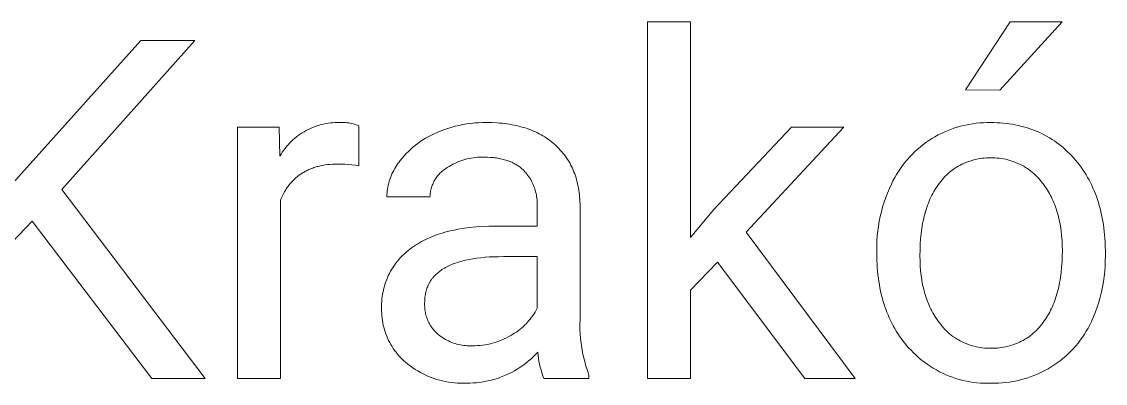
# Model space of a CAD drawing. Header units: millimetres. Extents: x -1480 to 5249, y -840 to 3860.
# Drawn here: x 4019.3 to 4223.7, y -309.5 to -241.4 of the extents above; entities that cross this region are included whole.
import ezdxf

# ---------------------------------------------------------------- set-up
doc = ezdxf.new("R2010")
doc.units = ezdxf.units.MM
doc.header["$MEASUREMENT"] = 0
doc.layers.add('Domyślny', color=7, linetype='Continuous', true_color=0x000000)

msp = doc.modelspace()

# ---------------------------------------------------------------- linework, layer by layer
at = {"layer": 'Domyślny', "color": 18, "lineweight": 15, "true_color": 0x000000}
for p, q in [((4137.32, -308.66), (4137.32, -241.45)), ((4137.32, -241.45), (4145.41, -241.45)), ((4145.41, -241.45), (4145.41, -282.09)), ((4197.27, -254.27), (4205.72, -241.44)), ((4215.51, -241.44), (4203.79, -254.3)), ((4205.72, -241.44), (4215.51, -241.44)), ((4013.43, -276.45), (4041.75, -244.95)), ((4051.9, -244.95), (4026.83, -273.06)), ((4041.75, -244.95), (4051.9, -244.95)), ((4203.79, -254.3), (4197.27, -254.27)), ((4059.96, -308.65), (4059.96, -261.31)), ((4059.96, -261.31), (4067.83, -261.31)), ((4067.83, -261.31), (4067.96, -266.77)), ((4073.31, -261.73), (4073.71, -261.54)), ((4073.71, -261.54), (4074.11, -261.37)), ((4074.11, -261.37), (4074.52, -261.21)), ((4074.52, -261.21), (4074.93, -261.06)), ((4074.93, -261.06), (4075.35, -260.93)), ((4075.35, -260.93), (4075.78, -260.82)), ((4075.78, -260.82), (4076.2, -260.72)), ((4076.2, -260.72), (4076.63, -260.63)), ((4076.63, -260.63), (4077.07, -260.56)), ((4077.07, -260.56), (4077.5, -260.5)), ((4077.5, -260.5), (4077.94, -260.46)), ((4077.94, -260.46), (4078.38, -260.44)), ((4078.38, -260.44), (4078.82, -260.43)), ((4078.82, -260.43), (4079.25, -260.43)), ((4079.25, -260.43), (4079.54, -260.42)), ((4079.54, -260.42), (4079.82, -260.42)), ((4079.82, -260.42), (4080.1, -260.43)), ((4080.1, -260.43), (4080.38, -260.45)), ((4080.38, -260.45), (4080.66, -260.48)), ((4080.66, -260.48), (4080.94, -260.51)), ((4080.94, -260.51), (4081.22, -260.56)), ((4081.22, -260.56), (4081.5, -260.62)), ((4081.5, -260.62), (4081.77, -260.68)), ((4081.77, -260.68), (4082.04, -260.76)), ((4082.04, -260.76), (4082.31, -260.84)), ((4082.31, -260.84), (4082.58, -260.94)), ((4082.58, -260.94), (4082.84, -261.04)), ((4082.84, -261.04), (4082.84, -268.57)), ((4098.88, -261.8), (4099.59, -261.56)), ((4099.59, -261.56), (4100.3, -261.34)), ((4100.3, -261.34), (4101.02, -261.14)), ((4101.02, -261.14), (4101.75, -260.97)), ((4101.75, -260.97), (4102.48, -260.82)), ((4102.48, -260.82), (4103.22, -260.69)), ((4103.22, -260.69), (4103.96, -260.59)), ((4103.96, -260.59), (4104.71, -260.51)), ((4104.71, -260.51), (4105.45, -260.46)), ((4105.45, -260.46), (4106.2, -260.43)), ((4106.2, -260.43), (4106.95, -260.43)), ((4106.95, -260.43), (4107.96, -260.44)), ((4107.96, -260.44), (4108.94, -260.49)), ((4108.94, -260.49), (4109.42, -260.53)), ((4109.42, -260.53), (4109.9, -260.57)), ((4109.9, -260.57), (4110.36, -260.62)), ((4110.36, -260.62), (4110.82, -260.68)), ((4110.82, -260.68), (4111.28, -260.75)), ((4111.28, -260.75), (4111.72, -260.83)), ((4111.72, -260.83), (4112.16, -260.91)), ((4112.16, -260.91), (4112.6, -261)), ((4112.6, -261), (4113.02, -261.1)), ((4113.02, -261.1), (4113.44, -261.21)), ((4113.44, -261.21), (4113.85, -261.33)), ((4113.85, -261.33), (4114.25, -261.45)), ((4114.25, -261.45), (4114.65, -261.58)), ((4114.65, -261.58), (4115.04, -261.72)), ((4149.75, -276.89), (4164.5, -261.3)), ((4174.33, -261.3), (4155.91, -281.08)), ((4164.5, -261.3), (4174.33, -261.3)), ((4194.64, -261.67), (4195.29, -261.44)), ((4195.29, -261.44), (4195.95, -261.24)), ((4195.95, -261.24), (4196.61, -261.06)), ((4196.61, -261.06), (4197.28, -260.91)), ((4197.28, -260.91), (4197.95, -260.77)), ((4197.95, -260.77), (4198.63, -260.66)), ((4198.63, -260.66), (4199.31, -260.57)), ((4199.31, -260.57), (4199.99, -260.5)), ((4199.99, -260.5), (4200.67, -260.46)), ((4200.67, -260.46), (4201.36, -260.43)), ((4201.36, -260.43), (4202.04, -260.43)), ((4202.04, -260.43), (4202.65, -260.44)), ((4202.65, -260.44), (4203.24, -260.46)), ((4203.24, -260.46), (4203.83, -260.49)), ((4203.83, -260.49), (4204.41, -260.54)), ((4204.41, -260.54), (4204.98, -260.6)), ((4204.98, -260.6), (4205.54, -260.67)), ((4205.54, -260.67), (4206.1, -260.75)), ((4206.1, -260.75), (4206.65, -260.85)), ((4206.65, -260.85), (4207.2, -260.96)), ((4207.2, -260.96), (4207.73, -261.09)), ((4207.73, -261.09), (4208.26, -261.22)), ((4208.26, -261.22), (4208.78, -261.37)), ((4208.78, -261.37), (4209.3, -261.53)), ((4209.3, -261.53), (4209.81, -261.71)), ((4070.42, -263.7), (4070.75, -263.41)), ((4070.75, -263.41), (4071.09, -263.14)), ((4071.09, -263.14), (4071.44, -262.87)), ((4071.44, -262.87), (4071.8, -262.62)), ((4071.8, -262.62), (4072.16, -262.37)), ((4072.16, -262.37), (4072.54, -262.15)), ((4072.54, -262.15), (4072.92, -261.93)), ((4072.92, -261.93), (4073.31, -261.73)), ((4094.93, -263.69), (4095.43, -263.39)), ((4095.43, -263.39), (4095.93, -263.1)), ((4095.93, -263.1), (4096.44, -262.84)), ((4096.44, -262.84), (4096.96, -262.59)), ((4096.96, -262.59), (4097.49, -262.35)), ((4097.49, -262.35), (4098.18, -262.06)), ((4098.18, -262.06), (4098.88, -261.8)), ((4115.04, -261.72), (4115.42, -261.87)), ((4115.42, -261.87), (4115.8, -262.03)), ((4115.8, -262.03), (4116.17, -262.19)), ((4116.17, -262.19), (4116.53, -262.36)), ((4116.53, -262.36), (4116.89, -262.54)), ((4116.89, -262.54), (4117.23, -262.73)), ((4117.23, -262.73), (4117.58, -262.93)), ((4117.58, -262.93), (4117.91, -263.13)), ((4117.91, -263.13), (4118.24, -263.34)), ((4118.24, -263.34), (4118.56, -263.57)), ((4118.56, -263.57), (4118.87, -263.79)), ((4190.36, -263.81), (4190.93, -263.44)), ((4190.93, -263.44), (4191.52, -263.09)), ((4191.52, -263.09), (4192.13, -262.77)), ((4192.13, -262.77), (4192.74, -262.46)), ((4192.74, -262.46), (4193.37, -262.17)), ((4193.37, -262.17), (4194, -261.91)), ((4194, -261.91), (4194.64, -261.67)), ((4209.81, -261.71), (4210.31, -261.9)), ((4210.31, -261.9), (4210.8, -262.1)), ((4210.8, -262.1), (4211.29, -262.32)), ((4211.29, -262.32), (4211.76, -262.54)), ((4211.76, -262.54), (4212.24, -262.79)), ((4212.24, -262.79), (4212.7, -263.04)), ((4212.7, -263.04), (4213.16, -263.31)), ((4213.16, -263.31), (4213.61, -263.59)), ((4213.61, -263.59), (4214.05, -263.88)), ((4068.42, -266.03), (4068.67, -265.67)), ((4068.67, -265.67), (4068.93, -265.31)), ((4068.93, -265.31), (4069.21, -264.97)), ((4069.21, -264.97), (4069.5, -264.64)), ((4069.5, -264.64), (4069.79, -264.32)), ((4069.79, -264.32), (4070.1, -264)), ((4070.1, -264), (4070.42, -263.7)), ((4092.22, -265.85), (4092.64, -265.45)), ((4092.64, -265.45), (4093.07, -265.07)), ((4093.07, -265.07), (4093.52, -264.7)), ((4093.52, -264.7), (4093.98, -264.35)), ((4093.98, -264.35), (4094.45, -264.01)), ((4094.45, -264.01), (4094.93, -263.69)), ((4118.87, -263.79), (4119.17, -264.03)), ((4119.17, -264.03), (4119.47, -264.27)), ((4119.47, -264.27), (4119.76, -264.53)), ((4119.76, -264.53), (4120.05, -264.79)), ((4120.05, -264.79), (4120.33, -265.05)), ((4120.33, -265.05), (4120.6, -265.32)), ((4120.6, -265.32), (4120.86, -265.6)), ((4120.86, -265.6), (4121.11, -265.88)), ((4187.69, -265.95), (4188.19, -265.48)), ((4188.19, -265.48), (4188.71, -265.04)), ((4188.71, -265.04), (4189.25, -264.61)), ((4189.25, -264.61), (4189.79, -264.2)), ((4189.79, -264.2), (4190.36, -263.81)), ((4214.05, -263.88), (4214.48, -264.19)), ((4214.48, -264.19), (4214.91, -264.51)), ((4214.91, -264.51), (4215.33, -264.84)), ((4215.33, -264.84), (4215.75, -265.19)), ((4215.75, -265.19), (4216.15, -265.54)), ((4216.15, -265.54), (4216.55, -265.92)), ((4067.96, -266.77), (4068.19, -266.4)), ((4068.19, -266.4), (4068.42, -266.03)), ((4090.45, -267.86), (4090.68, -267.57)), ((4090.68, -267.57), (4091.04, -267.12)), ((4091.04, -267.12), (4091.42, -266.68)), ((4091.42, -266.68), (4091.81, -266.26)), ((4091.81, -266.26), (4092.22, -265.85)), ((4102.08, -267.64), (4101.69, -267.78)), ((4102.46, -267.51), (4102.08, -267.64)), ((4102.85, -267.39), (4102.46, -267.51)), ((4103.25, -267.29), (4102.85, -267.39)), ((4103.64, -267.19), (4103.25, -267.29)), ((4104.04, -267.12), (4103.64, -267.19)), ((4104.44, -267.05), (4104.04, -267.12)), ((4104.85, -267), (4104.44, -267.05)), ((4105.26, -266.97), (4104.85, -267)), ((4105.66, -266.95), (4105.26, -266.97)), ((4106.07, -266.94), (4105.66, -266.95)), ((4106.48, -266.95), (4106.07, -266.94)), ((4107.08, -266.96), (4106.48, -266.95)), ((4107.67, -266.98), (4107.08, -266.96)), ((4107.96, -267.01), (4107.67, -266.98)), ((4108.24, -267.03), (4107.96, -267.01)), ((4108.52, -267.07), (4108.24, -267.03)), ((4108.8, -267.1), (4108.52, -267.07)), ((4109.06, -267.14), (4108.8, -267.1)), ((4109.33, -267.19), (4109.06, -267.14)), ((4109.59, -267.24), (4109.33, -267.19)), ((4109.84, -267.3), (4109.59, -267.24)), ((4110.09, -267.36), (4109.84, -267.3)), ((4110.34, -267.42), (4110.09, -267.36)), ((4110.58, -267.49), (4110.34, -267.42)), ((4110.82, -267.57), (4110.58, -267.49)), ((4111.05, -267.65), (4110.82, -267.57)), ((4111.27, -267.74), (4111.05, -267.65)), ((4111.5, -267.83), (4111.27, -267.74)), ((4121.11, -265.88), (4121.35, -266.17)), ((4121.35, -266.17), (4121.59, -266.47)), ((4121.59, -266.47), (4121.81, -266.77)), ((4121.81, -266.77), (4122.03, -267.08)), ((4122.03, -267.08), (4122.24, -267.39)), ((4122.24, -267.39), (4122.44, -267.71)), ((4122.44, -267.71), (4122.63, -268.03)), ((4185.84, -267.96), (4186.28, -267.43)), ((4186.28, -267.43), (4186.73, -266.92)), ((4186.73, -266.92), (4187.2, -266.42)), ((4187.2, -266.42), (4187.69, -265.95)), ((4198.1, -267.67), (4197.73, -267.8)), ((4198.49, -267.55), (4198.1, -267.67)), ((4198.87, -267.45), (4198.49, -267.55)), ((4199.26, -267.36), (4198.87, -267.45)), ((4199.65, -267.28), (4199.26, -267.36)), ((4200.05, -267.21), (4199.65, -267.28)), ((4200.45, -267.16), (4200.05, -267.21)), ((4200.84, -267.12), (4200.45, -267.16)), ((4201.24, -267.1), (4200.84, -267.12)), ((4201.64, -267.09), (4201.24, -267.1)), ((4202.04, -267.09), (4201.64, -267.09)), ((4202.45, -267.08), (4202.04, -267.09)), ((4202.86, -267.09), (4202.45, -267.08)), ((4203.26, -267.12), (4202.86, -267.09)), ((4203.67, -267.16), (4203.26, -267.12)), ((4204.07, -267.21), (4203.67, -267.16)), ((4204.47, -267.27), (4204.07, -267.21)), ((4204.87, -267.35), (4204.47, -267.27)), ((4205.27, -267.45), (4204.87, -267.35)), ((4205.66, -267.55), (4205.27, -267.45)), ((4206.05, -267.67), (4205.66, -267.55)), ((4206.43, -267.81), (4206.05, -267.67)), ((4216.55, -265.92), (4216.94, -266.3)), ((4216.94, -266.3), (4217.33, -266.7)), ((4217.33, -266.7), (4217.71, -267.11)), ((4217.71, -267.11), (4218.07, -267.54)), ((4218.07, -267.54), (4218.43, -267.97)), ((4072.53, -269.75), (4072.35, -269.85)), ((4072.7, -269.65), (4072.53, -269.75)), ((4072.88, -269.56), (4072.7, -269.65)), ((4073.06, -269.47), (4072.88, -269.56)), ((4073.24, -269.38), (4073.06, -269.47)), ((4073.42, -269.29), (4073.24, -269.38)), ((4073.61, -269.21), (4073.42, -269.29)), ((4073.8, -269.13), (4073.61, -269.21)), ((4073.99, -269.06), (4073.8, -269.13)), ((4074.19, -268.99), (4073.99, -269.06)), ((4074.39, -268.92), (4074.19, -268.99)), ((4074.59, -268.85), (4074.39, -268.92)), ((4074.79, -268.79), (4074.59, -268.85)), ((4074.99, -268.73), (4074.79, -268.79)), ((4075.2, -268.68), (4074.99, -268.73)), ((4075.41, -268.63), (4075.2, -268.68)), ((4075.62, -268.58), (4075.41, -268.63)), ((4076.05, -268.49), (4075.62, -268.58)), ((4076.5, -268.42), (4076.05, -268.49)), ((4076.95, -268.36), (4076.5, -268.42)), ((4077.41, -268.31), (4076.95, -268.36)), ((4077.88, -268.28), (4077.41, -268.31)), ((4078.36, -268.26), (4077.88, -268.28)), ((4078.85, -268.25), (4078.36, -268.26)), ((4079.52, -268.25), (4078.85, -268.25)), ((4080.19, -268.28), (4079.52, -268.25)), ((4080.85, -268.32), (4080.19, -268.28)), ((4081.52, -268.38), (4080.85, -268.32)), ((4082.18, -268.46), (4081.52, -268.38)), ((4082.84, -268.57), (4082.18, -268.46)), ((4089.11, -270.1), (4089.27, -269.76)), ((4089.27, -269.76), (4089.44, -269.43)), ((4089.44, -269.43), (4089.62, -269.1)), ((4089.62, -269.1), (4089.81, -268.78)), ((4089.81, -268.78), (4090.01, -268.47)), ((4090.01, -268.47), (4090.23, -268.16)), ((4090.23, -268.16), (4090.45, -267.86)), ((4098.48, -269.68), (4098.32, -269.84)), ((4098.65, -269.54), (4098.48, -269.68)), ((4098.83, -269.4), (4098.65, -269.54)), ((4099.01, -269.27), (4098.83, -269.4)), ((4099.2, -269.14), (4099.01, -269.27)), ((4099.53, -268.91), (4099.2, -269.14)), ((4099.87, -268.69), (4099.53, -268.91)), ((4100.23, -268.49), (4099.87, -268.69)), ((4100.58, -268.29), (4100.23, -268.49)), ((4100.95, -268.11), (4100.58, -268.29)), ((4101.32, -267.94), (4100.95, -268.11)), ((4101.69, -267.78), (4101.32, -267.94)), ((4111.71, -267.92), (4111.5, -267.83)), ((4111.93, -268.02), (4111.71, -267.92)), ((4112.13, -268.13), (4111.93, -268.02)), ((4112.34, -268.24), (4112.13, -268.13)), ((4112.54, -268.35), (4112.34, -268.24)), ((4112.73, -268.47), (4112.54, -268.35)), ((4112.92, -268.6), (4112.73, -268.47)), ((4113.1, -268.73), (4112.92, -268.6)), ((4113.28, -268.86), (4113.1, -268.73)), ((4113.46, -269.01), (4113.28, -268.86)), ((4113.63, -269.15), (4113.46, -269.01)), ((4113.8, -269.3), (4113.63, -269.15)), ((4113.96, -269.46), (4113.8, -269.3)), ((4114.17, -269.68), (4113.96, -269.46)), ((4114.37, -269.92), (4114.17, -269.68)), ((4122.63, -268.03), (4122.81, -268.37)), ((4122.81, -268.37), (4122.98, -268.7)), ((4122.98, -268.7), (4123.14, -269.05)), ((4123.14, -269.05), (4123.3, -269.4)), ((4123.3, -269.4), (4123.44, -269.75)), ((4123.44, -269.75), (4123.58, -270.11)), ((4184.28, -270.21), (4184.64, -269.63)), ((4184.64, -269.63), (4185.02, -269.06)), ((4185.02, -269.06), (4185.42, -268.5)), ((4185.42, -268.5), (4185.84, -267.96)), ((4194.28, -269.8), (4193.98, -270.06)), ((4194.59, -269.55), (4194.28, -269.8)), ((4194.91, -269.31), (4194.59, -269.55)), ((4195.24, -269.08), (4194.91, -269.31)), ((4195.57, -268.86), (4195.24, -269.08)), ((4195.92, -268.65), (4195.57, -268.86)), ((4196.27, -268.46), (4195.92, -268.65)), ((4196.62, -268.28), (4196.27, -268.46)), ((4196.98, -268.11), (4196.62, -268.28)), ((4197.35, -267.95), (4196.98, -268.11)), ((4197.73, -267.8), (4197.35, -267.95)), ((4206.81, -267.95), (4206.43, -267.81)), ((4207.19, -268.11), (4206.81, -267.95)), ((4207.56, -268.29), (4207.19, -268.11)), ((4207.92, -268.47), (4207.56, -268.29)), ((4208.27, -268.67), (4207.92, -268.47)), ((4208.62, -268.88), (4208.27, -268.67)), ((4208.96, -269.1), (4208.62, -268.88)), ((4209.3, -269.33), (4208.96, -269.1)), ((4209.62, -269.58), (4209.3, -269.33)), ((4209.94, -269.83), (4209.62, -269.58)), ((4218.43, -267.97), (4218.77, -268.41)), ((4218.77, -268.41), (4219.11, -268.86)), ((4219.11, -268.86), (4219.43, -269.32)), ((4219.43, -269.32), (4219.74, -269.79)), ((4219.74, -269.79), (4220.03, -270.26)), ((4070.06, -271.77), (4069.93, -271.92)), ((4070.2, -271.62), (4070.06, -271.77)), ((4070.34, -271.47), (4070.2, -271.62)), ((4070.48, -271.33), (4070.34, -271.47)), ((4070.62, -271.19), (4070.48, -271.33)), ((4070.76, -271.05), (4070.62, -271.19)), ((4070.91, -270.91), (4070.76, -271.05)), ((4071.06, -270.78), (4070.91, -270.91)), ((4071.21, -270.65), (4071.06, -270.78)), ((4071.37, -270.53), (4071.21, -270.65)), ((4071.53, -270.41), (4071.37, -270.53)), ((4071.69, -270.29), (4071.53, -270.41)), ((4071.85, -270.18), (4071.69, -270.29)), ((4072.01, -270.07), (4071.85, -270.18)), ((4072.18, -269.96), (4072.01, -270.07)), ((4072.35, -269.85), (4072.18, -269.96)), ((4088.4, -272.21), (4088.49, -271.85)), ((4088.49, -271.85), (4088.59, -271.49)), ((4088.59, -271.49), (4088.7, -271.14)), ((4088.7, -271.14), (4088.83, -270.79)), ((4088.83, -270.79), (4088.96, -270.44)), ((4088.96, -270.44), (4089.11, -270.1)), ((4096.88, -271.82), (4096.79, -272.03)), ((4096.98, -271.62), (4096.88, -271.82)), ((4097.08, -271.42), (4096.98, -271.62)), ((4097.2, -271.23), (4097.08, -271.42)), ((4097.31, -271.04), (4097.2, -271.23)), ((4097.44, -270.85), (4097.31, -271.04)), ((4097.57, -270.67), (4097.44, -270.85)), ((4097.71, -270.49), (4097.57, -270.67)), ((4097.85, -270.32), (4097.71, -270.49)), ((4098, -270.15), (4097.85, -270.32)), ((4098.16, -269.99), (4098, -270.15)), ((4098.32, -269.84), (4098.16, -269.99)), ((4114.57, -270.16), (4114.37, -269.92)), ((4114.76, -270.4), (4114.57, -270.16)), ((4114.93, -270.66), (4114.76, -270.4)), ((4115.1, -270.91), (4114.93, -270.66)), ((4115.27, -271.18), (4115.1, -270.91)), ((4115.42, -271.45), (4115.27, -271.18)), ((4115.56, -271.72), (4115.42, -271.45)), ((4115.69, -272), (4115.56, -271.72)), ((4123.58, -270.11), (4123.71, -270.48)), ((4123.71, -270.48), (4123.83, -270.85)), ((4123.83, -270.85), (4123.94, -271.23)), ((4123.94, -271.23), (4124.04, -271.62)), ((4124.04, -271.62), (4124.13, -272.01)), ((4183.31, -272.02), (4183.61, -271.4)), ((4183.61, -271.4), (4183.94, -270.8)), ((4183.94, -270.8), (4184.28, -270.21)), ((4192.37, -271.84), (4192.14, -272.14)), ((4192.61, -271.52), (4192.37, -271.84)), ((4192.86, -271.21), (4192.61, -271.52)), ((4193.13, -270.91), (4192.86, -271.21)), ((4193.4, -270.62), (4193.13, -270.91)), ((4193.68, -270.34), (4193.4, -270.62)), ((4193.98, -270.06), (4193.68, -270.34)), ((4210.25, -270.1), (4209.94, -269.83)), ((4210.54, -270.38), (4210.25, -270.1)), ((4210.83, -270.66), (4210.54, -270.38)), ((4211.11, -270.96), (4210.83, -270.66)), ((4211.38, -271.27), (4211.11, -270.96)), ((4211.63, -271.58), (4211.38, -271.27)), ((4211.88, -271.91), (4211.63, -271.58)), ((4220.03, -270.26), (4220.32, -270.75)), ((4220.32, -270.75), (4220.59, -271.24)), ((4220.59, -271.24), (4220.86, -271.74)), ((4220.86, -271.74), (4221.11, -272.25)), ((4026.83, -273.06), (4053.87, -308.64)), ((4068.63, -273.83), (4068.43, -274.22)), ((4068.85, -273.46), (4068.63, -273.83)), ((4068.96, -273.27), (4068.85, -273.46)), ((4069.07, -273.09), (4068.96, -273.27)), ((4069.18, -272.92), (4069.07, -273.09)), ((4069.3, -272.74), (4069.18, -272.92)), ((4069.42, -272.57), (4069.3, -272.74)), ((4069.55, -272.4), (4069.42, -272.57)), ((4069.67, -272.24), (4069.55, -272.4)), ((4069.8, -272.08), (4069.67, -272.24)), ((4069.93, -271.92), (4069.8, -272.08)), ((4088.14, -274.06), (4088.17, -273.69)), ((4088.17, -273.69), (4088.21, -273.31)), ((4088.21, -273.31), (4088.26, -272.95)), ((4088.26, -272.95), (4088.32, -272.58)), ((4088.32, -272.58), (4088.4, -272.21)), ((4096.33, -273.76), (4096.31, -273.98)), ((4096.36, -273.54), (4096.33, -273.76)), ((4096.4, -273.32), (4096.36, -273.54)), ((4096.45, -273.1), (4096.4, -273.32)), ((4096.5, -272.88), (4096.45, -273.1)), ((4096.56, -272.66), (4096.5, -272.88)), ((4096.63, -272.45), (4096.56, -272.66)), ((4096.71, -272.24), (4096.63, -272.45)), ((4096.79, -272.03), (4096.71, -272.24)), ((4115.82, -272.29), (4115.69, -272)), ((4115.93, -272.58), (4115.82, -272.29)), ((4116.03, -272.87), (4115.93, -272.58)), ((4116.13, -273.16), (4116.03, -272.87)), ((4116.21, -273.46), (4116.13, -273.16)), ((4116.28, -273.76), (4116.21, -273.46)), ((4116.34, -274.06), (4116.28, -273.76)), ((4124.13, -272.01), (4124.22, -272.41)), ((4124.22, -272.41), (4124.29, -272.81)), ((4124.29, -272.81), (4124.36, -273.22)), ((4124.36, -273.22), (4124.42, -273.63)), ((4124.42, -273.63), (4124.47, -274.05)), ((4182.24, -274.57), (4182.57, -273.71)), ((4182.57, -273.71), (4182.93, -272.86)), ((4182.93, -272.86), (4183.31, -272.02)), ((4191.12, -273.78), (4190.94, -274.13)), ((4191.31, -273.44), (4191.12, -273.78)), ((4191.51, -273.1), (4191.31, -273.44)), ((4191.71, -272.78), (4191.51, -273.1)), ((4191.92, -272.46), (4191.71, -272.78)), ((4192.14, -272.14), (4191.92, -272.46)), ((4212.11, -272.21), (4211.88, -271.91)), ((4212.33, -272.52), (4212.11, -272.21)), ((4212.54, -272.84), (4212.33, -272.52)), ((4212.75, -273.16), (4212.54, -272.84)), ((4212.94, -273.49), (4212.75, -273.16)), ((4213.14, -273.82), (4212.94, -273.49)), ((4213.32, -274.16), (4213.14, -273.82)), ((4221.11, -272.25), (4221.34, -272.77)), ((4221.34, -272.77), (4221.57, -273.29)), ((4221.57, -273.29), (4221.79, -273.83)), ((4221.79, -273.83), (4221.99, -274.37)), ((4068.24, -274.63), (4068.05, -275.04)), ((4068.05, -275.04), (4068.05, -308.65)), ((4068.43, -274.22), (4068.24, -274.63)), ((4088.13, -274.43), (4088.14, -274.06)), ((4096.28, -274.43), (4088.13, -274.43)), ((4096.29, -274.21), (4096.28, -274.43)), ((4096.31, -273.98), (4096.29, -274.21)), ((4116.4, -274.37), (4116.34, -274.06)), ((4116.44, -274.68), (4116.4, -274.37)), ((4116.47, -274.98), (4116.44, -274.68)), ((4116.49, -275.29), (4116.47, -274.98)), ((4116.5, -275.6), (4116.49, -275.29)), ((4116.49, -276.22), (4116.5, -275.91)), ((4116.5, -275.91), (4116.5, -275.6)), ((4124.47, -274.05), (4124.51, -274.48)), ((4124.51, -274.48), (4124.54, -274.91)), ((4124.54, -274.91), (4124.57, -275.35)), ((4124.57, -275.35), (4124.58, -275.8)), ((4124.58, -275.8), (4124.58, -297.57)), ((4181.66, -276.33), (4181.94, -275.45)), ((4181.94, -275.45), (4182.24, -274.57)), ((4190.28, -275.62), (4190.13, -276.01)), ((4190.43, -275.24), (4190.28, -275.62)), ((4190.59, -274.86), (4190.43, -275.24)), ((4190.76, -274.49), (4190.59, -274.86)), ((4190.94, -274.13), (4190.76, -274.49)), ((4213.49, -274.51), (4213.32, -274.16)), ((4213.66, -274.86), (4213.49, -274.51)), ((4213.83, -275.22), (4213.66, -274.86)), ((4213.98, -275.58), (4213.83, -275.22)), ((4214.13, -275.95), (4213.98, -275.58)), ((4214.27, -276.32), (4214.13, -275.95)), ((4221.99, -274.37), (4222.18, -274.93)), ((4222.18, -274.93), (4222.36, -275.49)), ((4222.36, -275.49), (4222.53, -276.06)), ((4116.49, -279.94), (4116.49, -276.22)), ((4145.41, -282.09), (4149.75, -276.89)), ((4181.21, -278.12), (4181.42, -277.22)), ((4181.42, -277.22), (4181.66, -276.33)), ((4189.61, -277.66), (4189.5, -278.09)), ((4189.73, -277.23), (4189.61, -277.66)), ((4189.86, -276.82), (4189.73, -277.23)), ((4189.99, -276.41), (4189.86, -276.82)), ((4190.13, -276.01), (4189.99, -276.41)), ((4214.4, -276.7), (4214.27, -276.32)), ((4214.52, -277.09), (4214.4, -276.7)), ((4214.64, -277.48), (4214.52, -277.09)), ((4214.75, -277.87), (4214.64, -277.48)), ((4214.86, -278.28), (4214.75, -277.87)), ((4222.53, -276.06), (4222.69, -276.63)), ((4222.69, -276.63), (4222.83, -277.22)), ((4222.83, -277.22), (4222.97, -277.82)), ((4222.97, -277.82), (4223.09, -278.42)), ((4021.22, -279.02), (4013.43, -287.11)), ((4043.81, -308.64), (4021.22, -279.02)), ((4104.96, -280.09), (4106.14, -280.01)), ((4106.14, -280.01), (4107.35, -279.96)), ((4107.35, -279.96), (4108.61, -279.94)), ((4108.61, -279.94), (4116.49, -279.94)), ((4180.75, -280.85), (4180.87, -279.94)), ((4180.87, -279.94), (4181.02, -279.03)), ((4181.02, -279.03), (4181.21, -278.12)), ((4189.13, -279.89), (4189.05, -280.36)), ((4189.21, -279.43), (4189.13, -279.89)), ((4189.3, -278.97), (4189.21, -279.43)), ((4189.4, -278.53), (4189.3, -278.97)), ((4189.5, -278.09), (4189.4, -278.53)), ((4214.95, -278.69), (4214.86, -278.28)), ((4215.04, -279.1), (4214.95, -278.69)), ((4215.12, -279.52), (4215.04, -279.1)), ((4215.2, -279.95), (4215.12, -279.52)), ((4215.27, -280.38), (4215.2, -279.95)), ((4223.09, -278.42), (4223.2, -279.03)), ((4223.2, -279.03), (4223.3, -279.65)), ((4223.3, -279.65), (4223.38, -280.28)), ((4095.9, -282.25), (4096.33, -282.06)), ((4096.33, -282.06), (4096.77, -281.88)), ((4096.77, -281.88), (4097.21, -281.71)), ((4097.21, -281.71), (4097.67, -281.54)), ((4097.67, -281.54), (4098.13, -281.39)), ((4098.13, -281.39), (4098.6, -281.24)), ((4098.6, -281.24), (4099.08, -281.1)), ((4099.08, -281.1), (4099.57, -280.97)), ((4099.57, -280.97), (4100.07, -280.84)), ((4100.07, -280.84), (4100.58, -280.73)), ((4100.58, -280.73), (4101.1, -280.62)), ((4101.1, -280.62), (4101.62, -280.52)), ((4101.62, -280.52), (4102.7, -280.34)), ((4102.7, -280.34), (4103.81, -280.2)), ((4103.81, -280.2), (4104.96, -280.09)), ((4155.91, -281.08), (4176.48, -308.66)), ((4180.59, -282.7), (4180.65, -281.77)), ((4180.65, -281.77), (4180.75, -280.85)), ((4188.92, -281.33), (4188.82, -282.32)), ((4189.05, -280.36), (4188.92, -281.33)), ((4215.33, -280.82), (4215.27, -280.38)), ((4215.43, -281.71), (4215.33, -280.82)), ((4215.5, -282.63), (4215.43, -281.71)), ((4223.38, -280.28), (4223.46, -280.92)), ((4223.46, -280.92), (4223.52, -281.56)), ((4223.52, -281.56), (4223.57, -282.22)), ((4092.44, -284.31), (4092.81, -284.04)), ((4092.81, -284.04), (4093.16, -283.79)), ((4093.16, -283.79), (4093.53, -283.54)), ((4093.53, -283.54), (4093.9, -283.31)), ((4093.9, -283.31), (4094.28, -283.08)), ((4094.28, -283.08), (4094.68, -282.86)), ((4094.68, -282.86), (4095.08, -282.65)), ((4095.08, -282.65), (4095.49, -282.44)), ((4095.49, -282.44), (4095.9, -282.25)), ((4180.56, -283.62), (4180.59, -282.7)), ((4180.56, -284.54), (4180.56, -283.62)), ((4188.75, -283.35), (4188.71, -284.41)), ((4188.82, -282.32), (4188.75, -283.35)), ((4215.54, -283.58), (4215.5, -282.63)), ((4215.56, -284.54), (4215.54, -283.58)), ((4223.57, -282.22), (4223.61, -282.88)), ((4223.61, -282.88), (4223.64, -283.55)), ((4223.64, -283.55), (4223.67, -284.92)), ((4090.43, -286.19), (4090.73, -285.85)), ((4090.73, -285.85), (4091.05, -285.52)), ((4091.05, -285.52), (4091.38, -285.2)), ((4091.38, -285.2), (4091.73, -284.89)), ((4091.73, -284.89), (4092.08, -284.6)), ((4092.08, -284.6), (4092.44, -284.31)), ((4104.35, -286.09), (4103.64, -286.22)), ((4105.09, -285.98), (4104.35, -286.09)), ((4105.86, -285.89), (4105.09, -285.98)), ((4106.66, -285.81), (4105.86, -285.89)), ((4107.49, -285.75), (4106.66, -285.81)), ((4108.35, -285.71), (4107.49, -285.75)), ((4109.24, -285.69), (4108.35, -285.71)), ((4110.15, -285.68), (4109.24, -285.69)), ((4116.49, -285.68), (4110.15, -285.68)), ((4116.49, -295.4), (4116.49, -285.68)), ((4180.56, -285.1), (4180.56, -284.54)), ((4180.56, -285.79), (4180.56, -285.1)), ((4180.58, -286.46), (4180.56, -285.79)), ((4188.71, -284.41), (4188.69, -285.51)), ((4188.69, -285.51), (4188.71, -286.48)), ((4215.5, -286.67), (4215.54, -285.62)), ((4215.54, -285.62), (4215.56, -284.54)), ((4223.67, -285.51), (4223.66, -286.49)), ((4223.67, -284.92), (4223.67, -285.51)), ((4088.84, -288.45), (4089.07, -288.05)), ((4089.07, -288.05), (4089.32, -287.66)), ((4089.32, -287.66), (4089.58, -287.28)), ((4089.58, -287.28), (4089.85, -286.91)), ((4089.85, -286.91), (4090.13, -286.55)), ((4090.13, -286.55), (4090.43, -286.19)), ((4098.54, -288.13), (4098.33, -288.28)), ((4098.76, -287.99), (4098.54, -288.13)), ((4098.99, -287.85), (4098.76, -287.99)), ((4099.23, -287.72), (4098.99, -287.85)), ((4099.47, -287.59), (4099.23, -287.72)), ((4099.72, -287.46), (4099.47, -287.59)), ((4099.98, -287.34), (4099.72, -287.46)), ((4100.24, -287.22), (4099.98, -287.34)), ((4100.52, -287.11), (4100.24, -287.22)), ((4100.8, -287), (4100.52, -287.11)), ((4101.08, -286.9), (4100.8, -287)), ((4101.38, -286.8), (4101.08, -286.9)), ((4101.68, -286.7), (4101.38, -286.8)), ((4101.99, -286.61), (4101.68, -286.7)), ((4102.3, -286.52), (4101.99, -286.61)), ((4102.96, -286.36), (4102.3, -286.52)), ((4103.64, -286.22), (4102.96, -286.36)), ((4150.49, -286.73), (4145.41, -292.02)), ((4166.98, -308.66), (4150.49, -286.73)), ((4180.61, -287.13), (4180.58, -286.46)), ((4180.65, -287.79), (4180.61, -287.13)), ((4180.71, -288.44), (4180.65, -287.79)), ((4188.71, -286.48), (4188.75, -287.42)), ((4188.75, -287.42), (4188.82, -288.35)), ((4215.33, -288.66), (4215.43, -287.68)), ((4215.43, -287.68), (4215.5, -286.67)), ((4223.63, -287.47), (4223.56, -288.46)), ((4223.66, -286.49), (4223.63, -287.47)), ((4087.9, -290.54), (4088.06, -290.11)), ((4088.06, -290.11), (4088.24, -289.68)), ((4088.24, -289.68), (4088.42, -289.26)), ((4088.42, -289.26), (4088.63, -288.85)), ((4088.63, -288.85), (4088.84, -288.45)), ((4096.45, -290.17), (4096.39, -290.27)), ((4096.52, -290.08), (4096.45, -290.17)), ((4096.58, -289.98), (4096.52, -290.08)), ((4096.65, -289.88), (4096.58, -289.98)), ((4096.73, -289.79), (4096.65, -289.88)), ((4096.8, -289.7), (4096.73, -289.79)), ((4096.87, -289.6), (4096.8, -289.7)), ((4097.03, -289.42), (4096.87, -289.6)), ((4097.19, -289.25), (4097.03, -289.42)), ((4097.36, -289.07), (4097.19, -289.25)), ((4097.54, -288.91), (4097.36, -289.07)), ((4097.73, -288.74), (4097.54, -288.91)), ((4097.92, -288.58), (4097.73, -288.74)), ((4098.12, -288.43), (4097.92, -288.58)), ((4098.33, -288.28), (4098.12, -288.43)), ((4180.77, -289.09), (4180.71, -288.44)), ((4180.85, -289.72), (4180.77, -289.09)), ((4180.94, -290.35), (4180.85, -289.72)), ((4188.82, -288.35), (4188.92, -289.25)), ((4188.92, -289.25), (4188.98, -289.69)), ((4188.98, -289.69), (4189.05, -290.12)), ((4189.05, -290.12), (4189.13, -290.55)), ((4215.05, -290.54), (4215.13, -290.08)), ((4215.13, -290.08), (4215.21, -289.62)), ((4215.21, -289.62), (4215.33, -288.66)), ((4223.46, -289.43), (4223.32, -290.41)), ((4223.56, -288.46), (4223.46, -289.43)), ((4087.42, -292.31), (4087.51, -291.86)), ((4087.51, -291.86), (4087.63, -291.42)), ((4087.63, -291.42), (4087.76, -290.98)), ((4087.76, -290.98), (4087.9, -290.54)), ((4095.57, -292.11), (4095.51, -292.35)), ((4095.64, -291.88), (4095.57, -292.11)), ((4095.71, -291.65), (4095.64, -291.88)), ((4095.8, -291.42), (4095.71, -291.65)), ((4095.84, -291.31), (4095.8, -291.42)), ((4095.89, -291.21), (4095.84, -291.31)), ((4095.94, -291.1), (4095.89, -291.21)), ((4095.99, -290.99), (4095.94, -291.1)), ((4096.04, -290.88), (4095.99, -290.99)), ((4096.09, -290.78), (4096.04, -290.88)), ((4096.15, -290.68), (4096.09, -290.78)), ((4096.2, -290.57), (4096.15, -290.68)), ((4096.26, -290.47), (4096.2, -290.57)), ((4096.32, -290.37), (4096.26, -290.47)), ((4096.39, -290.27), (4096.32, -290.37)), ((4145.41, -292.02), (4145.41, -308.66)), ((4181.04, -290.96), (4180.94, -290.35)), ((4181.15, -291.57), (4181.04, -290.96)), ((4181.27, -292.17), (4181.15, -291.57)), ((4181.41, -292.76), (4181.27, -292.17)), ((4189.13, -290.55), (4189.21, -290.97)), ((4189.21, -290.97), (4189.3, -291.39)), ((4189.3, -291.39), (4189.4, -291.8)), ((4189.4, -291.8), (4189.5, -292.2)), ((4189.5, -292.2), (4189.61, -292.6)), ((4214.54, -292.71), (4214.66, -292.29)), ((4214.66, -292.29), (4214.77, -291.87)), ((4214.77, -291.87), (4214.87, -291.43)), ((4214.87, -291.43), (4214.96, -290.99)), ((4214.96, -290.99), (4215.05, -290.54)), ((4223.15, -291.38), (4222.95, -292.34)), ((4223.32, -290.41), (4223.15, -291.38)), ((4087.16, -294.59), (4087.18, -294.13)), ((4087.18, -294.13), (4087.21, -293.68)), ((4087.21, -293.68), (4087.26, -293.22)), ((4087.26, -293.22), (4087.33, -292.76)), ((4087.33, -292.76), (4087.42, -292.31)), ((4095.28, -294.12), (4095.27, -294.39)), ((4095.29, -293.85), (4095.28, -294.12)), ((4095.31, -293.59), (4095.29, -293.85)), ((4095.33, -293.33), (4095.31, -293.59)), ((4095.36, -293.08), (4095.33, -293.33)), ((4095.4, -292.83), (4095.36, -293.08)), ((4095.45, -292.59), (4095.4, -292.83)), ((4095.51, -292.35), (4095.45, -292.59)), ((4181.55, -293.35), (4181.41, -292.76)), ((4181.71, -293.92), (4181.55, -293.35)), ((4181.88, -294.49), (4181.71, -293.92)), ((4189.61, -292.6), (4189.73, -292.99)), ((4189.73, -292.99), (4189.86, -293.38)), ((4189.86, -293.38), (4189.99, -293.76)), ((4189.99, -293.76), (4190.13, -294.13)), ((4190.13, -294.13), (4190.28, -294.5)), ((4213.85, -294.69), (4214, -294.31)), ((4214, -294.31), (4214.15, -293.92)), ((4214.15, -293.92), (4214.29, -293.53)), ((4214.29, -293.53), (4214.42, -293.12)), ((4214.42, -293.12), (4214.54, -292.71)), ((4222.44, -294.24), (4222.14, -295.18)), ((4222.71, -293.3), (4222.44, -294.24)), ((4222.95, -292.34), (4222.71, -293.3)), ((4087.15, -295.05), (4087.16, -294.59)), ((4087.16, -295.51), (4087.15, -295.05)), ((4087.16, -295.95), (4087.16, -295.51)), ((4087.17, -296.39), (4087.16, -295.95)), ((4087.2, -296.83), (4087.17, -296.39)), ((4095.27, -294.39), (4095.27, -294.65)), ((4095.27, -294.65), (4095.27, -294.91)), ((4095.27, -294.91), (4095.28, -295.16)), ((4095.28, -295.16), (4095.3, -295.42)), ((4095.3, -295.42), (4095.32, -295.67)), ((4095.32, -295.67), (4095.36, -295.93)), ((4095.36, -295.93), (4095.4, -296.18)), ((4095.4, -296.18), (4095.46, -296.43)), ((4115.9, -296.45), (4116.11, -296.11)), ((4116.11, -296.11), (4116.31, -295.76)), ((4116.31, -295.76), (4116.49, -295.4)), ((4182.06, -295.05), (4181.88, -294.49)), ((4182.26, -295.6), (4182.06, -295.05)), ((4182.46, -296.14), (4182.26, -295.6)), ((4182.68, -296.67), (4182.46, -296.14)), ((4190.28, -294.5), (4190.43, -294.86)), ((4190.43, -294.86), (4190.59, -295.21)), ((4190.59, -295.21), (4190.76, -295.56)), ((4190.76, -295.56), (4190.94, -295.91)), ((4190.94, -295.91), (4191.12, -296.24)), ((4191.12, -296.24), (4191.31, -296.58)), ((4212.98, -296.48), (4213.17, -296.14)), ((4213.17, -296.14), (4213.35, -295.79)), ((4213.35, -295.79), (4213.52, -295.43)), ((4213.52, -295.43), (4213.69, -295.06)), ((4213.69, -295.06), (4213.85, -294.69)), ((4221.81, -296.1), (4221.44, -297.02)), ((4222.14, -295.18), (4221.81, -296.1)), ((4087.24, -297.26), (4087.2, -296.83)), ((4087.3, -297.7), (4087.24, -297.26)), ((4087.37, -298.13), (4087.3, -297.7)), ((4087.46, -298.56), (4087.37, -298.13)), ((4095.46, -296.43), (4095.52, -296.68)), ((4095.52, -296.68), (4095.59, -296.93)), ((4095.59, -296.93), (4095.67, -297.17)), ((4095.67, -297.17), (4095.76, -297.41)), ((4095.76, -297.41), (4095.86, -297.65)), ((4095.86, -297.65), (4095.96, -297.89)), ((4095.96, -297.89), (4096.07, -298.12)), ((4096.07, -298.12), (4096.2, -298.34)), ((4096.2, -298.34), (4096.32, -298.57)), ((4114.13, -298.62), (4114.41, -298.34)), ((4114.41, -298.34), (4114.69, -298.04)), ((4114.69, -298.04), (4114.95, -297.74)), ((4114.95, -297.74), (4115.2, -297.43)), ((4115.2, -297.43), (4115.45, -297.11)), ((4115.45, -297.11), (4115.68, -296.78)), ((4115.68, -296.78), (4115.9, -296.45)), ((4124.58, -297.57), (4124.56, -298.46)), ((4182.91, -297.2), (4182.68, -296.67)), ((4183.15, -297.71), (4182.91, -297.2)), ((4183.4, -298.22), (4183.15, -297.71)), ((4183.67, -298.72), (4183.4, -298.22)), ((4191.31, -296.58), (4191.51, -296.9)), ((4191.51, -296.9), (4191.71, -297.22)), ((4191.71, -297.22), (4191.92, -297.53)), ((4191.92, -297.53), (4192.14, -297.84)), ((4192.14, -297.84), (4192.37, -298.14)), ((4192.37, -298.14), (4192.61, -298.47)), ((4211.45, -298.7), (4211.69, -298.39)), ((4211.69, -298.39), (4211.93, -298.08)), ((4211.93, -298.08), (4212.15, -297.77)), ((4212.15, -297.77), (4212.37, -297.46)), ((4212.37, -297.46), (4212.58, -297.14)), ((4212.58, -297.14), (4212.78, -296.81)), ((4212.78, -296.81), (4212.98, -296.48)), ((4221.04, -297.92), (4220.74, -298.53)), ((4221.44, -297.02), (4221.04, -297.92)), ((4087.56, -298.99), (4087.46, -298.56)), ((4087.68, -299.41), (4087.56, -298.99)), ((4087.81, -299.83), (4087.68, -299.41)), ((4087.96, -300.24), (4087.81, -299.83)), ((4088.12, -300.65), (4087.96, -300.24)), ((4096.32, -298.57), (4096.46, -298.78)), ((4096.46, -298.78), (4096.6, -299)), ((4096.6, -299), (4096.76, -299.2)), ((4096.76, -299.2), (4096.91, -299.41)), ((4096.91, -299.41), (4097.08, -299.6)), ((4097.08, -299.6), (4097.25, -299.79)), ((4097.25, -299.79), (4097.43, -299.98)), ((4097.43, -299.98), (4097.61, -300.16)), ((4097.61, -300.16), (4097.81, -300.33)), ((4097.81, -300.33), (4098.07, -300.54)), ((4111.54, -300.51), (4111.89, -300.31)), ((4111.89, -300.31), (4112.23, -300.1)), ((4112.23, -300.1), (4112.57, -299.88)), ((4112.57, -299.88), (4112.9, -299.65)), ((4112.9, -299.65), (4113.22, -299.41)), ((4113.22, -299.41), (4113.53, -299.16)), ((4113.53, -299.16), (4113.83, -298.89)), ((4113.83, -298.89), (4114.13, -298.62)), ((4124.56, -298.46), (4124.57, -299.34)), ((4124.57, -299.34), (4124.61, -300.22)), ((4124.61, -300.22), (4124.68, -301.1)), ((4183.94, -299.21), (4183.67, -298.72)), ((4184.23, -299.69), (4183.94, -299.21)), ((4184.53, -300.16), (4184.23, -299.69)), ((4184.84, -300.63), (4184.53, -300.16)), ((4192.61, -298.47), (4192.86, -298.78)), ((4192.86, -298.78), (4193.13, -299.08)), ((4193.13, -299.08), (4193.41, -299.38)), ((4193.41, -299.38), (4193.69, -299.66)), ((4193.69, -299.66), (4193.99, -299.94)), ((4193.99, -299.94), (4194.29, -300.2)), ((4194.29, -300.2), (4194.61, -300.46)), ((4194.61, -300.46), (4194.93, -300.7)), ((4209.47, -300.59), (4209.78, -300.35)), ((4209.78, -300.35), (4210.08, -300.1)), ((4210.08, -300.1), (4210.37, -299.84)), ((4210.37, -299.84), (4210.66, -299.57)), ((4210.66, -299.57), (4210.93, -299.29)), ((4210.93, -299.29), (4211.19, -299)), ((4211.19, -299), (4211.45, -298.7)), ((4219.72, -300.29), (4219.34, -300.86)), ((4220.08, -299.72), (4219.72, -300.29)), ((4220.42, -299.13), (4220.08, -299.72)), ((4220.74, -298.53), (4220.42, -299.13)), ((4088.29, -301.05), (4088.12, -300.65)), ((4088.48, -301.45), (4088.29, -301.05)), ((4088.68, -301.84), (4088.48, -301.45)), ((4088.89, -302.22), (4088.68, -301.84)), ((4089.12, -302.6), (4088.89, -302.22)), ((4098.07, -300.54), (4098.34, -300.73)), ((4098.34, -300.73), (4098.62, -300.92)), ((4098.62, -300.92), (4098.9, -301.1)), ((4098.9, -301.1), (4099.19, -301.27)), ((4099.19, -301.27), (4099.48, -301.42)), ((4099.48, -301.42), (4099.78, -301.57)), ((4099.78, -301.57), (4100.09, -301.71)), ((4100.09, -301.71), (4100.4, -301.83)), ((4100.4, -301.83), (4100.71, -301.95)), ((4100.71, -301.95), (4101.03, -302.06)), ((4101.03, -302.06), (4101.35, -302.15)), ((4101.35, -302.15), (4101.67, -302.23)), ((4101.67, -302.23), (4102, -302.3)), ((4102, -302.3), (4102.33, -302.36)), ((4102.33, -302.36), (4102.66, -302.41)), ((4102.66, -302.41), (4102.99, -302.45)), ((4102.99, -302.45), (4103.32, -302.47)), ((4103.32, -302.47), (4103.66, -302.49)), ((4103.66, -302.49), (4103.99, -302.49)), ((4103.99, -302.49), (4104.33, -302.48)), ((4104.33, -302.48), (4104.8, -302.47)), ((4104.8, -302.47), (4105.27, -302.45)), ((4105.27, -302.45), (4105.74, -302.41)), ((4105.74, -302.41), (4106.21, -302.36)), ((4106.21, -302.36), (4106.68, -302.29)), ((4106.68, -302.29), (4107.15, -302.2)), ((4107.15, -302.2), (4107.61, -302.1)), ((4107.61, -302.1), (4108.07, -301.98)), ((4108.07, -301.98), (4108.52, -301.85)), ((4108.52, -301.85), (4108.97, -301.7)), ((4108.97, -301.7), (4109.41, -301.54)), ((4109.41, -301.54), (4109.85, -301.36)), ((4109.85, -301.36), (4110.29, -301.17)), ((4110.29, -301.17), (4110.71, -300.96)), ((4110.71, -300.96), (4111.13, -300.74)), ((4111.13, -300.74), (4111.54, -300.51)), ((4124.68, -301.1), (4124.78, -301.97)), ((4124.78, -301.97), (4124.91, -302.84)), ((4185.16, -301.09), (4184.84, -300.63)), ((4185.49, -301.53), (4185.16, -301.09)), ((4185.84, -301.97), (4185.49, -301.53)), ((4186.19, -302.4), (4185.84, -301.97)), ((4186.56, -302.83), (4186.19, -302.4)), ((4194.93, -300.7), (4195.26, -300.93)), ((4195.26, -300.93), (4195.6, -301.15)), ((4195.6, -301.15), (4195.94, -301.36)), ((4195.94, -301.36), (4196.3, -301.56)), ((4196.3, -301.56), (4196.66, -301.74)), ((4196.66, -301.74), (4197.02, -301.91)), ((4197.02, -301.91), (4197.4, -302.07)), ((4197.4, -302.07), (4197.77, -302.22)), ((4197.77, -302.22), (4198.15, -302.35)), ((4198.15, -302.35), (4198.54, -302.47)), ((4198.54, -302.47), (4198.93, -302.57)), ((4205.25, -302.59), (4205.62, -302.49)), ((4205.62, -302.49), (4206, -302.38)), ((4206, -302.38), (4206.37, -302.26)), ((4206.37, -302.26), (4206.74, -302.12)), ((4206.74, -302.12), (4207.1, -301.97)), ((4207.1, -301.97), (4207.46, -301.81)), ((4207.46, -301.81), (4207.81, -301.63)), ((4207.81, -301.63), (4208.16, -301.45)), ((4208.16, -301.45), (4208.5, -301.25)), ((4208.5, -301.25), (4208.83, -301.04)), ((4208.83, -301.04), (4209.15, -300.82)), ((4209.15, -300.82), (4209.47, -300.59)), ((4218.09, -302.47), (4217.64, -302.98)), ((4218.53, -301.95), (4218.09, -302.47)), ((4218.94, -301.41), (4218.53, -301.95)), ((4219.34, -300.86), (4218.94, -301.41)), ((4089.35, -302.97), (4089.12, -302.6)), ((4089.61, -303.33), (4089.35, -302.97)), ((4089.87, -303.68), (4089.61, -303.33)), ((4090.15, -304.02), (4089.87, -303.68)), ((4090.43, -304.35), (4090.15, -304.02)), ((4090.73, -304.67), (4090.43, -304.35)), ((4115.74, -304.57), (4115.28, -304.99)), ((4116.19, -304.13), (4115.74, -304.57)), ((4116.63, -303.67), (4116.19, -304.13)), ((4116.68, -304.24), (4116.63, -303.67)), ((4116.75, -304.8), (4116.68, -304.24)), ((4124.91, -302.84), (4125.06, -303.71)), ((4125.06, -303.71), (4125.25, -304.57)), ((4187.02, -303.32), (4186.56, -302.83)), ((4187.49, -303.8), (4187.02, -303.32)), ((4187.98, -304.27), (4187.49, -303.8)), ((4188.48, -304.72), (4187.98, -304.27)), ((4198.93, -302.57), (4199.32, -302.66)), ((4199.32, -302.66), (4199.72, -302.74)), ((4199.72, -302.74), (4200.12, -302.8)), ((4200.12, -302.8), (4200.52, -302.85)), ((4200.52, -302.85), (4200.92, -302.89)), ((4200.92, -302.89), (4201.33, -302.91)), ((4201.33, -302.91), (4201.73, -302.92)), ((4201.73, -302.92), (4202.13, -302.92)), ((4202.13, -302.92), (4202.53, -302.92)), ((4202.53, -302.92), (4202.92, -302.91)), ((4202.92, -302.91), (4203.31, -302.89)), ((4203.31, -302.89), (4203.7, -302.86)), ((4203.7, -302.86), (4204.09, -302.81)), ((4204.09, -302.81), (4204.48, -302.75)), ((4204.48, -302.75), (4204.86, -302.68)), ((4204.86, -302.68), (4205.25, -302.59)), ((4216.19, -304.41), (4215.67, -304.86)), ((4216.69, -303.95), (4216.19, -304.41)), ((4217.17, -303.48), (4216.69, -303.95)), ((4217.64, -302.98), (4217.17, -303.48)), ((4091.04, -304.98), (4090.73, -304.67)), ((4091.36, -305.28), (4091.04, -304.98)), ((4091.69, -305.57), (4091.36, -305.28)), ((4092.12, -305.93), (4091.69, -305.57)), ((4092.57, -306.27), (4092.12, -305.93)), ((4093.03, -306.6), (4092.57, -306.27)), ((4093.5, -306.91), (4093.03, -306.6)), ((4113.27, -306.53), (4112.74, -306.86)), ((4113.79, -306.17), (4113.27, -306.53)), ((4114.3, -305.79), (4113.79, -306.17)), ((4114.8, -305.4), (4114.3, -305.79)), ((4115.28, -304.99), (4114.8, -305.4)), ((4116.84, -305.36), (4116.75, -304.8)), ((4116.94, -305.92), (4116.84, -305.36)), ((4117.07, -306.48), (4116.94, -305.92)), ((4117.22, -307.03), (4117.07, -306.48)), ((4125.25, -304.57), (4125.46, -305.43)), ((4125.46, -305.43), (4125.7, -306.28)), ((4125.7, -306.28), (4125.97, -307.12)), ((4189, -305.15), (4188.48, -304.72)), ((4189.53, -305.56), (4189, -305.15)), ((4190.07, -305.96), (4189.53, -305.56)), ((4190.63, -306.33), (4190.07, -305.96)), ((4191.2, -306.69), (4190.63, -306.33)), ((4213.47, -306.46), (4212.87, -306.81)), ((4214.04, -306.08), (4213.47, -306.46)), ((4214.6, -305.69), (4214.04, -306.08)), ((4215.14, -305.28), (4214.6, -305.69)), ((4215.67, -304.86), (4215.14, -305.28)), ((4053.87, -308.64), (4043.81, -308.64)), ((4068.05, -308.65), (4059.96, -308.65)), ((4093.98, -307.21), (4093.5, -306.91)), ((4094.47, -307.49), (4093.98, -307.21)), ((4094.97, -307.75), (4094.47, -307.49)), ((4095.47, -308), (4094.97, -307.75)), ((4095.99, -308.23), (4095.47, -308)), ((4096.51, -308.44), (4095.99, -308.23)), ((4097.04, -308.63), (4096.51, -308.44)), ((4097.58, -308.8), (4097.04, -308.63)), ((4109.33, -308.49), (4108.73, -308.69)), ((4109.92, -308.27), (4109.33, -308.49)), ((4110.5, -308.03), (4109.92, -308.27)), ((4111.08, -307.76), (4110.5, -308.03)), ((4111.64, -307.48), (4111.08, -307.76)), ((4112.2, -307.18), (4111.64, -307.48)), ((4112.74, -306.86), (4112.2, -307.18)), ((4117.38, -307.57), (4117.22, -307.03)), ((4117.57, -308.11), (4117.38, -307.57)), ((4117.77, -308.64), (4117.57, -308.11)), ((4126.26, -308.64), (4117.77, -308.64)), ((4125.97, -307.12), (4126.26, -307.95)), ((4126.26, -307.95), (4126.26, -308.64)), ((4191.79, -307.03), (4191.2, -306.69)), ((4192.38, -307.35), (4191.79, -307.03)), ((4192.98, -307.64), (4192.38, -307.35)), ((4193.6, -307.92), (4192.98, -307.64)), ((4194.22, -308.18), (4193.6, -307.92)), ((4194.85, -308.41), (4194.22, -308.18)), ((4195.49, -308.62), (4194.85, -308.41)), ((4196.14, -308.81), (4195.49, -308.62)), ((4209.03, -308.5), (4208.36, -308.71)), ((4209.69, -308.27), (4209.03, -308.5)), ((4210.35, -308.02), (4209.69, -308.27)), ((4210.99, -307.75), (4210.35, -308.02)), ((4211.63, -307.46), (4210.99, -307.75)), ((4212.25, -307.15), (4211.63, -307.46)), ((4212.87, -306.81), (4212.25, -307.15)), ((4098.12, -308.96), (4097.58, -308.8)), ((4098.66, -309.1), (4098.12, -308.96)), ((4099.21, -309.22), (4098.66, -309.1)), ((4099.77, -309.32), (4099.21, -309.22)), ((4100.33, -309.4), (4099.77, -309.32)), ((4100.89, -309.46), (4100.33, -309.4)), ((4101.45, -309.5), (4100.89, -309.46)), ((4102.01, -309.53), (4101.45, -309.5)), ((4102.58, -309.53), (4102.01, -309.53)), ((4103.14, -309.52), (4102.58, -309.53)), ((4103.77, -309.51), (4103.14, -309.52)), ((4104.4, -309.48), (4103.77, -309.51)), ((4105.03, -309.44), (4104.4, -309.48)), ((4105.66, -309.36), (4105.03, -309.44)), ((4106.28, -309.27), (4105.66, -309.36)), ((4106.9, -309.16), (4106.28, -309.27)), ((4107.52, -309.02), (4106.9, -309.16)), ((4108.13, -308.86), (4107.52, -309.02)), ((4108.73, -308.69), (4108.13, -308.86)), ((4145.41, -308.66), (4137.32, -308.66)), ((4176.48, -308.66), (4166.98, -308.66)), ((4196.79, -308.98), (4196.14, -308.81)), ((4197.45, -309.13), (4196.79, -308.98)), ((4198.11, -309.25), (4197.45, -309.13)), ((4198.77, -309.36), (4198.11, -309.25)), ((4199.44, -309.44), (4198.77, -309.36)), ((4200.11, -309.49), (4199.44, -309.44)), ((4200.79, -309.53), (4200.11, -309.49)), ((4201.46, -309.54), (4200.79, -309.53)), ((4202.13, -309.53), (4201.46, -309.54)), ((4202.83, -309.53), (4202.13, -309.53)), ((4203.53, -309.51), (4202.83, -309.53)), ((4204.23, -309.46), (4203.53, -309.51)), ((4204.93, -309.39), (4204.23, -309.46)), ((4205.62, -309.3), (4204.93, -309.39)), ((4206.32, -309.19), (4205.62, -309.3)), ((4207, -309.05), (4206.32, -309.19)), ((4207.68, -308.89), (4207, -309.05)), ((4208.36, -308.71), (4207.68, -308.89))]:
    msp.add_line(p, q, dxfattribs=at)

doc.saveas('drawing.dxf')
